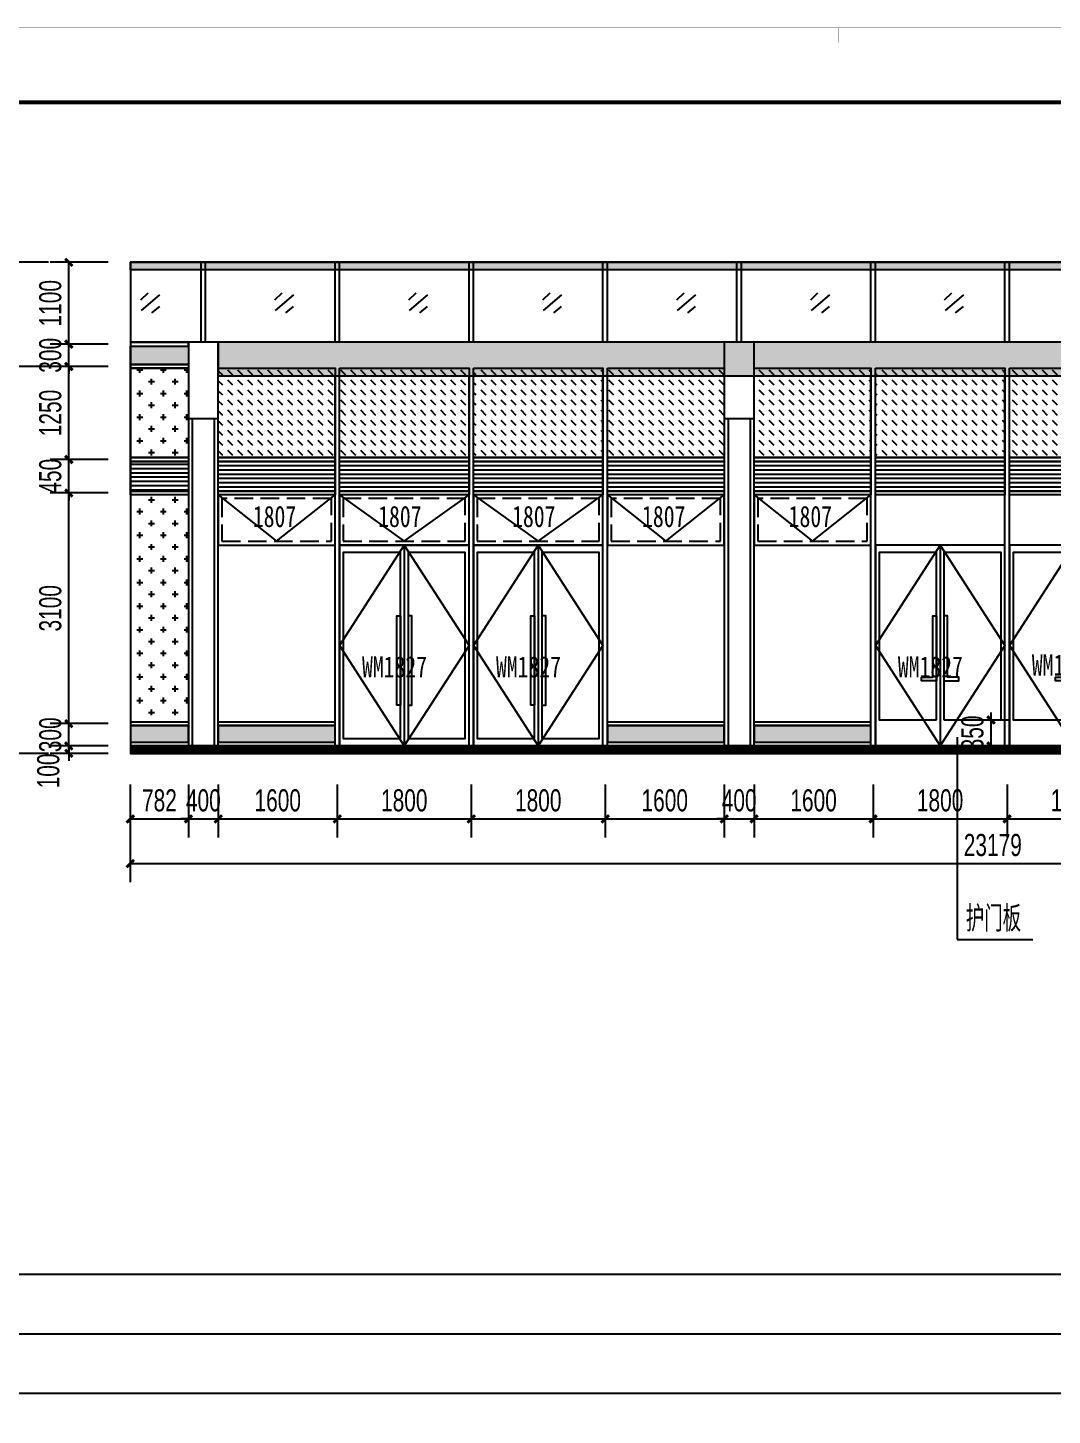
# Model space of a CAD drawing. Extents: x -483182 to 812890, y -390528 to -214858.
# Drawn here: x -273320 to -259554, y -313038 to -294389 of the extents above; entities that cross this region are included whole.
import ezdxf

# ---------------------------------------------------------------- set-up
doc = ezdxf.new("R2010")
doc.units = 0
doc.header["$LTSCALE"] = 1000
doc.header["$MEASUREMENT"] = 0
doc.linetypes.add('DASH', pattern=[0.35, 0.25, -0.1])
for name, color, linetype in [('01-标注_尺寸', 124, 'Continuous'), ('01-标注_符号', 200, 'Continuous'), ('02-TEXT_标注', 130, 'Continuous'), ('05-填充_156', 156, 'Continuous'), ('05-填充_168', 168, 'Continuous'), ('05-填充_18', 18, 'Continuous'), ('A-0-图名图例', 2, 'Continuous'), ('A-C_窗', 140, 'Continuous'), ('A-C_门', 150, 'Continuous'), ('A-E_栏杆', 232, 'Continuous'), ('D-铝板', 181, 'Continuous'), ('外墙百叶', 162, 'Continuous')]:
    doc.layers.add(name, color=color, linetype=linetype)
doc.layers.add('04-不打印_辅助线', color=165, linetype='Continuous', plot=False)
doc.styles.add('_TCH_AXIS', font='STXIHEI_0.TTF', dxfattribs={"width": 0.75})
doc.styles.add('_TCH_DIM', font='ros.shx', dxfattribs={"width": 0.75, "bigfont": 'jd.shx'})
doc.styles.add('_TCH_DIM_T3', font='ros.shx', dxfattribs={"width": 0.705882, "bigfont": 'jd.shx'})
doc.styles.get("Standard").update_dxf_attribs({"font": 'STXIHEI_0.TTF', "width": 0.75})
doc.dimstyles.new('_TCH_ARCH&&100', dxfattribs={"dimtxt": 297.5, "dimasz": 100, "dimexe": 250, "dimexo": 300, "dimgap": 100, "dimtad": 1, "dimdec": 0, "dimzin": 0, "dimdsep": 46, "dimtxsty": '_TCH_DIM_T3', "dimblk": 'ARCHTICK', "dimcen": 0.09, "dimclrt": 7, "dimazin": 2, "dimtfac": 1, "dimtdec": 0, "dimtix": 1, "dimtmove": 2, "dimatfit": 3, "dimfxl": 0, "dimtolj": 1, "dimtzin": 0, "dimarcsym": 0})
pattern_1 = [(0, (-257567.5, 364270.43), (158.75, 158.75), [79.375, -238.125]), (90, (-257527.81, 364230.74), (-158.75, 158.75), [79.375, -238.125])]

# ---------------------------------------------------------------- blocks, each defined once
blk = doc.blocks.new('*U140')
at = {"layer": '05-填充_168'}
h = blk.add_hatch(color=256, dxfattribs=at)
h.dxf.hatch_style = 1
h.paths.add_polyline_path([(0, 50), (1570, 50), (1570, 275), (0, 275)])
for points in [[(0, 325), (1570, 325)], [(0, 275), (1570, 275)], [(0, 50), (1570, 50)], [(0, 0), (1570, 0)]]:
    blk.add_lwpolyline(points)
blk.add_lwpolyline([(0, 50), (1570, 50), (1570, 275), (0, 275)], close=True)
blk = doc.blocks.new('*U290')
at = {"layer": 'A-C_窗'}
blk.add_blockref('*U140', (-785, -162.5), dxfattribs=at)
blk = doc.blocks.new('*U291')
at = {"layer": 'A-C_窗', "color": 0, "linetype": 'ByBlock', "lineweight": -2, "transparency": 16777216}
for p in [(0, 0), (5230, 0)]:
    blk.add_blockref('*U290', p, dxfattribs=at)
blk = doc.blocks.new('A$C2E0A5E3B')
blk.add_lwpolyline([(-5, 0), (1735, 0), (1735, 675), (-5, 675)], close=True)
for points in [[(-5, 675), (865, 50)], [(865, 50), (1735, 675)]]:
    blk.add_lwpolyline(points)
at = {"linetype": 'DASH'}
blk.add_lwpolyline([(45, 50), (1685, 50), (1685, 625), (45, 625)], close=True, dxfattribs=at)
at = {"layer": '04-不打印_辅助线', "width": 0.75}
blk.add_text('1807', height=285.4, dxfattribs=at).set_placement((514, 242))
blk = doc.blocks.new('*U296')
at = {"layer": 'A-C_窗'}
blk.add_blockref('A$C2E0A5E3B', (-865, -337.5), dxfattribs=at)
blk = doc.blocks.new('*U297')
at = {"layer": 'A-C_窗', "color": 0, "linetype": 'ByBlock', "lineweight": -2, "transparency": 16777216}
for p in [(0, 0), (1800, 0)]:
    blk.add_blockref('*U296', p, dxfattribs=at)
blk = doc.blocks.new('*U281')
at = {"layer": '05-填充_168'}
h = blk.add_hatch(color=256, dxfattribs=at)
h.dxf.hatch_style = 1
h.paths.add_polyline_path([(0, 300), (400, 300), (400, 50), (0, 50)])
for points in [[(0, 350), (400, 350)], [(0, 300), (400, 300)], [(0, 50), (400, 50)], [(0, 0), (400, 0)]]:
    blk.add_lwpolyline(points)
for points in [[(0, 300), (400, 300), (400, 350), (0, 350)], [(0, 300), (400, 300), (400, 50), (0, 50)], [(400, 0), (0, 0), (0, 50), (400, 50)]]:
    blk.add_lwpolyline(points, close=True)
blk = doc.blocks.new('*U282')
at = {"layer": '05-填充_168'}
h = blk.add_hatch(color=256, dxfattribs=at)
h.dxf.hatch_style = 1
h.paths.add_polyline_path([(0, 50), (400, 50), (400, 275), (0, 275)])
for points in [[(0, 325), (400, 325)], [(0, 275), (400, 275)], [(0, 50), (400, 50)], [(0, 0), (400, 0)]]:
    blk.add_lwpolyline(points)
blk.add_lwpolyline([(0, 50), (400, 50), (400, 275), (0, 275)], close=True)
blk = doc.blocks.new('A$C58EF75E25')
at = {"layer": '05-填充_18'}
h = blk.add_hatch(color=256, dxfattribs=at)
h.dxf.hatch_style = 1
h.paths.add_polyline_path([(0, -100), (21200, -100), (21200, 350), (0, 350)])
blk.add_lwpolyline([(0, -100), (21200, -100), (21200, 350), (0, 350)], close=True)
blk = doc.blocks.new('*U292')
at = {"layer": 'A-E_栏杆'}
for p, q in [((-30, -537.5), (-30, 537.5)), ((30, -537.5), (30, 537.5))]:
    blk.add_line(p, q, dxfattribs=at)
blk = doc.blocks.new('*U293')
at = {"layer": 'A-E_栏杆', "color": 0, "linetype": 'ByBlock', "lineweight": -2, "transparency": 16777216}
for p in [(0, 0), (1800, 0), (3600, 0), (5400, 0), (7200, 0), (9000, 0), (10800, 0), (12600, 0), (14400, 0), (16200, 0), (18000, 0), (19800, 0), (21600, 0)]:
    blk.add_blockref('*U292', p, dxfattribs=at)
blk = doc.blocks.new('jtrsytrs')
at = {"layer": 'A-E_栏杆'}
for points in [[(861, -416), (763, -507)], [(1020, -435), (773, -648)], [(1016, -596), (911, -679)]]:
    blk.add_lwpolyline(points, dxfattribs=at)
blk = doc.blocks.new('*U294')
at = {"layer": 'A-C_窗'}
blk.add_blockref('jtrsytrs', (-907, 533), dxfattribs=at)
blk = doc.blocks.new('*U295')
at = {"layer": 'A-E_栏杆', "color": 0, "linetype": 'ByBlock', "lineweight": -2, "transparency": 16777216}
for p in [(0, 0), (1800, 0), (3600, 0), (5400, 0), (7200, 0), (9000, 0), (10800, 0), (12600, 0), (14400, 0), (16200, 0), (18000, 0), (19800, 0), (21600, 0)]:
    blk.add_blockref('*U294', p, dxfattribs=at)
blk = doc.blocks.new('*U286')
at = {"layer": 'A-C_窗'}
blk.add_blockref('*U140', (-785, -162.5), dxfattribs=at)
blk = doc.blocks.new('*U287')
at = {"layer": 'A-C_窗', "color": 0, "linetype": 'ByBlock', "lineweight": -2, "transparency": 16777216}
for p in [(0, 0), (5230, 0)]:
    blk.add_blockref('*U286', p, dxfattribs=at)
blk = doc.blocks.new('*U288')
at = {"layer": 'A-C_窗'}
blk.add_blockref('*U140', (-785, -162.5), dxfattribs=at)
blk = doc.blocks.new('*U289')
at = {"layer": 'A-C_窗', "color": 0, "linetype": 'ByBlock', "lineweight": -2, "transparency": 16777216}
for p in [(0, 0), (5230, 0)]:
    blk.add_blockref('*U288', p, dxfattribs=at)
blk = doc.blocks.new('*U284')
at = {"layer": '05-填充_168'}
h = blk.add_hatch(color=256, dxfattribs=at)
h.dxf.hatch_style = 1
h.paths.add_polyline_path([(0, 300), (780, 300), (780, 50), (0, 50)])
for points in [[(0, 350), (780, 350)], [(0, 300), (780, 300)], [(0, 50), (780, 50)], [(0, 0), (780, 0)]]:
    blk.add_lwpolyline(points)
for points in [[(0, 300), (780, 300), (780, 350), (0, 350)], [(0, 300), (780, 300), (780, 50), (0, 50)], [(780, 0), (0, 0), (0, 50), (780, 50)]]:
    blk.add_lwpolyline(points, close=True)
blk = doc.blocks.new('*U283')
at = {"layer": '05-填充_168'}
h = blk.add_hatch(color=256, dxfattribs=at)
h.dxf.hatch_style = 1
h.paths.add_polyline_path([(0, 50), (780, 50), (780, 275), (0, 275)])
for points in [[(0, 325), (780, 325)], [(0, 275), (780, 275)], [(0, 50), (780, 50)], [(0, 0), (780, 0)]]:
    blk.add_lwpolyline(points)
blk.add_lwpolyline([(0, 50), (780, 50), (780, 275), (0, 275)], close=True)
blk = doc.blocks.new('*U467')
at = {"layer": '05-填充_156'}
h = blk.add_hatch(dxfattribs=at)
h.set_pattern_fill('DASH', color=256, scale=100, angle=315)
h.set_pattern_definition([(315, (-235309, 361195.43), (134.703842, -3e-14), [95.25, -95.25])])
h.paths.add_polyline_path([(0, 1700), (1740, 1700), (1740, 500), (0, 500)])
h = blk.add_hatch(dxfattribs=at)
h.set_pattern_fill('LINE', color=256, scale=60)
h.set_pattern_definition([(0, (1256, 50), (0, 57.15), [])])
h.paths.add_polyline_path([(0, 450), (1740, 450), (1740, 50), (0, 50)])
for points in [[(0, 1700), (1740, 1700), (1740, 500), (0, 500)], [(1740, 450), (0, 450), (0, 500), (1740, 500)], [(0, 450), (1740, 450), (1740, 50), (0, 50)], [(1740, 0), (0, 0), (0, 50), (1740, 50)]]:
    blk.add_lwpolyline(points, close=True)
for points in [[(0, 500), (1740, 500)], [(0, 450), (1740, 450)]]:
    blk.add_lwpolyline(points)
blk = doc.blocks.new('*U466')
at = {"layer": '05-填充_156'}
h = blk.add_hatch(dxfattribs=at)
h.set_pattern_fill('DASH', color=256, scale=100, angle=315)
h.set_pattern_definition([(315, (-235479, 361195.43), (134.703842, -3e-14), [95.25, -95.25])])
h.paths.add_polyline_path([(0, 1700), (1570, 1700), (1570, 500), (0, 500)])
h = blk.add_hatch(dxfattribs=at)
h.set_pattern_fill('LINE', color=256, scale=60)
h.set_pattern_definition([(0, (1086, 50), (0, 57.15), [])])
h.paths.add_polyline_path([(0, 450), (1570, 450), (1570, 50), (0, 50)])
for points in [[(0, 1700), (1570, 1700), (1570, 500), (0, 500)], [(1570, 450), (0, 450), (0, 500), (1570, 500)], [(0, 450), (1570, 450), (1570, 50), (0, 50)], [(1570, 0), (0, 0), (0, 50), (1570, 50)]]:
    blk.add_lwpolyline(points, close=True)
for points in [[(0, 500), (1570, 500)], [(0, 450), (1570, 450)]]:
    blk.add_lwpolyline(points)
blk = doc.blocks.new('*U468')
at = {"layer": '05-填充_156'}
h = blk.add_hatch(dxfattribs=at)
h.set_pattern_fill('DASH', color=256, scale=100, angle=315)
h.set_pattern_definition([(315, (-236649, 361195.43), (134.703842, -3e-14), [95.25, -95.25])])
h.paths.add_polyline_path([(0, 1700), (400, 1700), (400, 500), (0, 500)])
h = blk.add_hatch(dxfattribs=at)
h.set_pattern_fill('LINE', color=256, scale=60)
h.set_pattern_definition([(0, (-84, 50), (0, 57.15), [])])
h.paths.add_polyline_path([(0, 450), (400, 450), (400, 50), (0, 50)])
for points in [[(0, 1700), (400, 1700), (400, 500), (0, 500)], [(400, 450), (0, 450), (0, 500), (400, 500)], [(0, 450), (400, 450), (400, 50), (0, 50)], [(400, 0), (0, 0), (0, 50), (400, 50)]]:
    blk.add_lwpolyline(points, close=True)
for points in [[(0, 500), (400, 500)], [(0, 450), (400, 450)]]:
    blk.add_lwpolyline(points)
blk = doc.blocks.new('*U453')
for p, q in [((-200, 4400), (-200, 0)), ((-150, 4400), (-150, 0)), ((150, 0), (150, 4400)), ((200, 0), (200, 4400))]:
    blk.add_line(p, q)
blk.add_lwpolyline([(-200, 4400), (200, 4400), (200, 5425), (-200, 5425)], close=True)
blk = doc.blocks.new('*U454')
for p, q in [((-200, 4400), (-200, 0)), ((-150, 4400), (-150, 0)), ((150, 0), (150, 4400)), ((200, 0), (200, 4400))]:
    blk.add_line(p, q)
blk.add_lwpolyline([(-200, 4400), (200, 4400), (200, 5425), (-200, 5425)], close=True)
blk = doc.blocks.new('wm1827')
for points in [[(-1735, 0), (5, 0), (5, 2700), (-1735, 2700)], [(-915, 100), (-915, 2600), (-1685, 2600), (-1685, 100)], [(-815, 100), (-45, 100), (-45, 2600), (-815, 2600)], [(-915, 550), (-965, 550), (-965, 1750), (-915, 1750)], [(-815, 550), (-765, 550), (-765, 1750), (-815, 1750)]]:
    blk.add_lwpolyline(points, close=True)
for points in [[(-865, 2700), (-1735, 1350), (-865, 0)], [(-865, 2700), (-865, 0)], [(-865, 2700), (5, 1350), (-865, 0)]]:
    blk.add_lwpolyline(points)
at = {"layer": '04-不打印_辅助线', "style": '_TCH_AXIS', "width": 0.75}
blk.add_text('WM1827', height=285.4, dxfattribs=at).set_placement((-1433, 920))
blk = doc.blocks.new('ktddduj')
at = {"layer": '05-填充_156'}
h = blk.add_hatch(dxfattribs=at)
h.set_pattern_fill('CROSS', color=136, scale=100)
h.set_pattern_definition(pattern_1)
h.paths.add_polyline_path([(0, 4575), (780, 4575), (780, 3375), (0, 3375)])
h = blk.add_hatch(dxfattribs=at)
h.set_pattern_fill('DASH', color=256, scale=100, angle=315)
h.set_pattern_definition([(315, (-219899, 364070.43), (134.703842, -3e-14), [95.25, -95.25])])
h.paths.add_polyline_path([(15580, 4575), (17150, 4575), (17150, 3375), (15580, 3375)])
h = blk.add_hatch(dxfattribs=at)
h.set_pattern_fill('LINE', color=256, scale=60)
h.set_pattern_definition([(0, (296, 2925), (0, 57.15), [])])
h.paths.add_polyline_path([(0, 3325), (780, 3325), (780, 2925), (0, 2925)])
h = blk.add_hatch(dxfattribs=at)
h.set_pattern_fill('CROSS', color=136, scale=100)
h.set_pattern_definition(pattern_1)
h.paths.add_polyline_path([(780, 2875), (0, 2875), (0, -175), (780, -175)])
at = {"layer": '外墙百叶'}
h = blk.add_hatch(dxfattribs=at)
h.set_pattern_fill('LINE', color=256, scale=120)
h.set_pattern_definition([(0, (5224.5, 51066), (0, 114.3), [])])
h.paths.add_polyline_path([(15580, 3325), (17150, 3325), (17150, 2925), (15580, 2925)])
for points in [[(0, 4575), (780, 4575), (780, 3375), (0, 3375)], [(15580, 4575), (17150, 4575), (17150, 3375), (15580, 3375)], [(780, 3325), (0, 3325), (0, 3375), (780, 3375)], [(17150, 3325), (15580, 3325), (15580, 3375), (17150, 3375)], [(0, 3325), (780, 3325), (780, 2925), (0, 2925)], [(15580, 3325), (17150, 3325), (17150, 2925), (15580, 2925)], [(780, 2875), (0, 2875), (0, 2925), (780, 2925)], [(1180, 2200), (2750, 2200), (2750, 2875), (1180, 2875)], [(6410, 2200), (7980, 2200), (7980, 2875), (6410, 2875)], [(8380, 2200), (9950, 2200), (9950, 2875), (8380, 2875)], [(17150, 2875), (15580, 2875), (15580, 2925), (17150, 2925)], [(10010, -500), (11750, -500), (11750, 2200), (10010, 2200)], [(10830, -150), (10830, 2100), (10060, 2100), (10060, -150)], [(10930, -150), (11700, -150), (11700, 2100), (10930, 2100)], [(11810, -500), (13550, -500), (13550, 2200), (11810, 2200)], [(12630, -150), (12630, 2100), (11860, 2100), (11860, -150)], [(12730, -150), (13500, -150), (13500, 2100), (12730, 2100)], [(10830, 375), (10630, 375), (10630, 425), (10780, 425), (10780, 1250), (10830, 1250)], [(10930, 375), (11130, 375), (11130, 425), (10980, 425), (10980, 1250), (10930, 1250)], [(12630, 375), (12430, 375), (12430, 425), (12580, 425), (12580, 1250), (12630, 1250)], [(12730, 375), (12930, 375), (12930, 425), (12780, 425), (12780, 1250), (12730, 1250)]]:
    blk.add_lwpolyline(points, close=True)
for points in [[(0, 3375), (780, 3375)], [(15580, 3375), (17150, 3375)], [(0, 3325), (780, 3325)], [(15580, 3325), (17150, 3325)], [(1180, 2875), (1965, 2250)], [(1965, 2250), (2750, 2875)], [(6410, 2875), (7195, 2250)], [(7195, 2250), (7980, 2875)], [(8380, 2875), (9165, 2250)], [(9165, 2250), (9950, 2875)], [(10880, 2200), (10010, 850), (10880, -500)], [(10880, 2200), (10880, -500)], [(10880, 2200), (11750, 850), (10880, -500)], [(12680, 2200), (11810, 850), (12680, -500)], [(12680, 2200), (12680, -500)], [(12680, 2200), (13550, 850), (12680, -500)]]:
    blk.add_lwpolyline(points)
at = {"linetype": 'DASH'}
for points in [[(1230, 2250), (2700, 2250), (2700, 2825), (1230, 2825)], [(6460, 2250), (7930, 2250), (7930, 2825), (6460, 2825)], [(8430, 2250), (9900, 2250), (9900, 2825), (8430, 2825)]]:
    blk.add_lwpolyline(points, close=True, dxfattribs=at)
at = {"layer": '05-填充_18', "const_width": 100}
blk.add_lwpolyline([(0, -550), (23180, -550)], dxfattribs=at)
at = {"layer": 'A-C_窗'}
for p, q in [((2750, -500), (2750, 4475)), ((2810, -500), (2810, 4475)), ((4550, -500), (4550, 4475)), ((4610, -500), (4610, 4475)), ((6350, -500), (6350, 4475)), ((6410, -500), (6410, 4475)), ((9950, -500), (9950, 4475)), ((10010, -500), (10010, 4475)), ((11750, -500), (11750, 4475)), ((11810, -500), (11810, 4475)), ((13550, -500), (13550, 4475)), ((13610, -500), (13610, 4475)), ((17150, -500), (17150, 4475)), ((17210, -500), (17210, 4475)), ((18950, -500), (18950, 4475)), ((19010, -500), (19010, 4475)), ((20750, -500), (20750, 4475)), ((20810, -500), (20810, 4475)), ((23180, -500), (0, -500))]:
    blk.add_line(p, q, dxfattribs=at)
blk.add_lwpolyline([(23180, 6000), (0, 6000), (0, -600), (23180, -600)], close=True, dxfattribs=at)
at = {"layer": '外墙百叶'}
for p, q in [((15580, 3325), (17150, 2925)), ((17150, 3325), (15580, 2925))]:
    blk.add_line(p, q, dxfattribs=at)
at = {"layer": 'A-C_窗'}
for name, p in [('*U284', (0, 4575)), ('*U281', (22780, 4575)), ('*U466', (1180, 2875)), ('*U467', (2810, 2875)), ('*U467', (4610, 2875)), ('*U466', (6410, 2875)), ('*U466', (8380, 2875)), ('*U467', (10010, 2875)), ('*U467', (11810, 2875)), ('*U466', (13610, 2875)), ('*U467', (17210, 2875)), ('*U467', (19010, 2875)), ('*U466', (20810, 2875)), ('*U468', (22780, 2875)), ('A$C2E0A5E3B', (2815, 2200)), ('A$C2E0A5E3B', (4615, 2200)), ('*U297', (18080, 2537)), ('*U283', (0, -500)), ('*U289', (1965, -338)), ('*U287', (9165, -338)), ('*U291', (16365, -338)), ('*U282', (22780, -500))]:
    blk.add_blockref(name, p, dxfattribs=at)
at = {"layer": 'A-C_门'}
for p in [(4545, -500), (6345, -500), (18945, -500), (20745, -500)]:
    blk.add_blockref('wm1827', p, dxfattribs=at)
at = {"layer": 'A-E_栏杆'}
for name, p in [('*U293', (980, 5462)), ('*U295', (280, 5467))]:
    blk.add_blockref(name, p, dxfattribs=at)
at = {"layer": 'D-铝板'}
for name, p in [('*U454', (980, -500)), ('A$C58EF75E25', (1180, 4575)), ('*U454', (8180, -500)), ('*U454', (15380, -500)), ('*U453', (22580, -500))]:
    blk.add_blockref(name, p, dxfattribs=at)
at = {"layer": '04-不打印_辅助线', "width": 0.75}
for p in [(1645, 2442), (6875, 2442), (8845, 2442)]:
    blk.add_text('1807', height=285.4, dxfattribs=at).set_placement(p)
at = {"layer": '04-不打印_辅助线', "style": '_TCH_AXIS', "width": 0.75}
for p in [(10312, 420), (12112, 445)]:
    blk.add_text('WM1827', height=285.4, dxfattribs=at).set_placement(p)
blk = doc.blocks.new('图框-A1+1-4')
for points, const_width in [([(0, 0), (1051, 0), (1051, 594), (0, 594)], 0.05), ([(976, 584), (25, 584), (25, 10), (976, 10)], 0.5)]:
    blk.add_lwpolyline(points, close=True, dxfattribs=dict(const_width=const_width))
at = {"const_width": 0.05}
blk.add_lwpolyline([(525.5, 594), (525.5, 592)], dxfattribs=at)
blk = doc.blocks.new('_ArchTick')
at = {"color": 0, "linetype": 'ByBlock', "const_width": 0.4}
blk.add_lwpolyline([(-0.5, -0.5), (0.5, 0.5)], dxfattribs=at)
blk = doc.blocks.new('*D1327')
at = {"layer": '01-标注_尺寸', "color": 0, "lineweight": -2, "transparency": 16777216}
for p, q in [((-272241, -297542), (-273018, -297542)), ((-272768, -298642), (-272768, -297542)), ((-272241, -298642), (-273018, -298642))]:
    blk.add_line(p, q, dxfattribs=at)
at = {"layer": 'Defpoints', "color": 0, "transparency": 16777216}
for p in [(-272768, -297542), (-271941, -297542), (-271941, -298642)]:
    blk.add_point(p, dxfattribs=at)
at = {"layer": '01-标注_尺寸', "color": 0, "lineweight": -2, "transparency": 16777216, "xscale": 100, "yscale": 100, "zscale": 100}
for p, rotation in [((-272768, -297542), 90), ((-272768, -298642), 270)]:
    blk.add_blockref('_ArchTick', p, dxfattribs=dict(at, rotation=rotation))
at = {"layer": '01-标注_尺寸', "color": 7, "transparency": 16777216, "insert": (-273016, -298092), "char_height": 297.5, "attachment_point": 5, "rotation": 90, "style": '_TCH_DIM_T3'}
blk.add_mtext('\\A1;1100', dxfattribs=at)
blk = doc.blocks.new('*D1328')
at = {"layer": '01-标注_尺寸', "color": 0, "lineweight": -2, "transparency": 16777216}
for p, q in [((-272768, -298642), (-272768, -298542)), ((-272241, -298642), (-273018, -298642)), ((-272768, -298942), (-272768, -298642)), ((-272241, -298942), (-273018, -298942)), ((-272768, -298942), (-272768, -299042))]:
    blk.add_line(p, q, dxfattribs=at)
at = {"layer": 'Defpoints', "color": 0, "transparency": 16777216}
for p in [(-272768, -298642), (-271941, -298642), (-271941, -298942)]:
    blk.add_point(p, dxfattribs=at)
at = {"layer": '01-标注_尺寸', "color": 0, "lineweight": -2, "transparency": 16777216, "xscale": 100, "yscale": 100, "zscale": 100}
for p, rotation in [((-272768, -298642), 270), ((-272768, -298942), 90)]:
    blk.add_blockref('_ArchTick', p, dxfattribs=dict(at, rotation=rotation))
at = {"layer": '01-标注_尺寸', "color": 7, "transparency": 16777216, "insert": (-273016, -298792), "char_height": 297.5, "attachment_point": 5, "rotation": 90, "style": '_TCH_DIM_T3'}
blk.add_mtext('\\A1;300', dxfattribs=at)
blk = doc.blocks.new('*D1329')
at = {"layer": '01-标注_尺寸', "color": 0, "lineweight": -2, "transparency": 16777216}
for p, q in [((-272241, -298942), (-273018, -298942)), ((-272768, -300192), (-272768, -298942)), ((-272241, -300192), (-273018, -300192))]:
    blk.add_line(p, q, dxfattribs=at)
at = {"layer": 'Defpoints', "color": 0, "transparency": 16777216}
for p in [(-272768, -298942), (-271941, -298942), (-271941, -300192)]:
    blk.add_point(p, dxfattribs=at)
at = {"layer": '01-标注_尺寸', "color": 0, "lineweight": -2, "transparency": 16777216, "xscale": 100, "yscale": 100, "zscale": 100}
for p, rotation in [((-272768, -298942), 90), ((-272768, -300192), 270)]:
    blk.add_blockref('_ArchTick', p, dxfattribs=dict(at, rotation=rotation))
at = {"layer": '01-标注_尺寸', "color": 7, "transparency": 16777216, "insert": (-273016, -299567), "char_height": 297.5, "attachment_point": 5, "rotation": 90, "style": '_TCH_DIM_T3'}
blk.add_mtext('\\A1;1250', dxfattribs=at)
blk = doc.blocks.new('*D1330')
at = {"layer": '01-标注_尺寸', "color": 0, "lineweight": -2, "transparency": 16777216}
for p, q in [((-272241, -300192), (-273018, -300192)), ((-272768, -300192), (-272768, -300092)), ((-272768, -300642), (-272768, -300192)), ((-272241, -300642), (-273018, -300642)), ((-272768, -300642), (-272768, -300742))]:
    blk.add_line(p, q, dxfattribs=at)
at = {"layer": 'Defpoints', "color": 0, "transparency": 16777216}
for p in [(-272768, -300192), (-271941, -300192), (-271941, -300642)]:
    blk.add_point(p, dxfattribs=at)
at = {"layer": '01-标注_尺寸', "color": 0, "lineweight": -2, "transparency": 16777216, "xscale": 100, "yscale": 100, "zscale": 100}
for p, rotation in [((-272768, -300192), 270), ((-272768, -300642), 90)]:
    blk.add_blockref('_ArchTick', p, dxfattribs=dict(at, rotation=rotation))
at = {"layer": '01-标注_尺寸', "color": 7, "transparency": 16777216, "insert": (-273016, -300417), "char_height": 297.5, "attachment_point": 5, "rotation": 90, "style": '_TCH_DIM_T3'}
blk.add_mtext('\\A1;450', dxfattribs=at)
blk = doc.blocks.new('*D1331')
at = {"layer": '01-标注_尺寸', "color": 0, "lineweight": -2, "transparency": 16777216}
for p, q in [((-272241, -300642), (-273018, -300642)), ((-272768, -303742), (-272768, -300642)), ((-272241, -303742), (-273018, -303742))]:
    blk.add_line(p, q, dxfattribs=at)
at = {"layer": 'Defpoints', "color": 0, "transparency": 16777216}
for p in [(-272768, -300642), (-271941, -300642), (-271941, -303742)]:
    blk.add_point(p, dxfattribs=at)
at = {"layer": '01-标注_尺寸', "color": 0, "lineweight": -2, "transparency": 16777216, "xscale": 100, "yscale": 100, "zscale": 100}
for p, rotation in [((-272768, -300642), 90), ((-272768, -303742), 270)]:
    blk.add_blockref('_ArchTick', p, dxfattribs=dict(at, rotation=rotation))
at = {"layer": '01-标注_尺寸', "color": 7, "transparency": 16777216, "insert": (-273016, -302192), "char_height": 297.5, "attachment_point": 5, "rotation": 90, "style": '_TCH_DIM_T3'}
blk.add_mtext('\\A1;3100', dxfattribs=at)
blk = doc.blocks.new('*D1332')
at = {"layer": '01-标注_尺寸', "color": 0, "lineweight": -2, "transparency": 16777216}
for p, q in [((-272241, -303742), (-273018, -303742)), ((-272768, -303742), (-272768, -303642)), ((-272768, -304042), (-272768, -303742)), ((-272241, -304042), (-273018, -304042)), ((-272768, -304042), (-272768, -304142))]:
    blk.add_line(p, q, dxfattribs=at)
at = {"layer": 'Defpoints', "color": 0, "transparency": 16777216}
for p in [(-272768, -303742), (-271941, -303742), (-271941, -304042)]:
    blk.add_point(p, dxfattribs=at)
at = {"layer": '01-标注_尺寸', "color": 0, "lineweight": -2, "transparency": 16777216, "xscale": 100, "yscale": 100, "zscale": 100}
for p, rotation in [((-272768, -303742), 270), ((-272768, -304042), 90)]:
    blk.add_blockref('_ArchTick', p, dxfattribs=dict(at, rotation=rotation))
at = {"layer": '01-标注_尺寸', "color": 7, "transparency": 16777216, "insert": (-273016, -303892), "char_height": 297.5, "attachment_point": 5, "rotation": 90, "style": '_TCH_DIM_T3'}
blk.add_mtext('\\A1;300', dxfattribs=at)
blk = doc.blocks.new('*D1333')
at = {"layer": '01-标注_尺寸', "color": 0, "lineweight": -2, "transparency": 16777216}
for p, q in [((-272768, -304042), (-272768, -303942)), ((-272241, -304042), (-273018, -304042)), ((-272241, -304142), (-273018, -304142)), ((-272768, -304142), (-272768, -304042)), ((-272768, -304142), (-272768, -304242))]:
    blk.add_line(p, q, dxfattribs=at)
at = {"layer": 'Defpoints', "color": 0, "transparency": 16777216}
for p in [(-272768, -304042), (-271941, -304042), (-271941, -304142)]:
    blk.add_point(p, dxfattribs=at)
at = {"layer": '01-标注_尺寸', "color": 0, "lineweight": -2, "transparency": 16777216, "xscale": 100, "yscale": 100, "zscale": 100}
for p, rotation in [((-272768, -304042), 270), ((-272768, -304142), 90)]:
    blk.add_blockref('_ArchTick', p, dxfattribs=dict(at, rotation=rotation))
at = {"layer": '01-标注_尺寸', "color": 7, "transparency": 16777216, "insert": (-273043, -304378), "char_height": 297.5, "attachment_point": 5, "rotation": 90, "style": '_TCH_DIM_T3'}
blk.add_mtext('\\A1;100', dxfattribs=at)
blk = doc.blocks.new('*D1334')
at = {"layer": '01-标注_尺寸', "color": 0, "lineweight": -2, "transparency": 16777216}
for p, q in [((-273041, -297542), (-273818, -297542)), ((-273568, -298942), (-273568, -297542)), ((-273041, -298942), (-273818, -298942))]:
    blk.add_line(p, q, dxfattribs=at)
at = {"layer": 'Defpoints', "color": 0, "transparency": 16777216}
for p in [(-273568, -297542), (-272741, -297542), (-272741, -298942)]:
    blk.add_point(p, dxfattribs=at)
at = {"layer": '01-标注_尺寸', "color": 0, "lineweight": -2, "transparency": 16777216, "xscale": 100, "yscale": 100, "zscale": 100}
for p, rotation in [((-273568, -297542), 90), ((-273568, -298942), 270)]:
    blk.add_blockref('_ArchTick', p, dxfattribs=dict(at, rotation=rotation))
at = {"layer": '01-标注_尺寸', "color": 7, "transparency": 16777216, "insert": (-273816, -298242), "char_height": 297.5, "attachment_point": 5, "rotation": 90, "style": '_TCH_DIM_T3'}
blk.add_mtext('\\A1;1400', dxfattribs=at)
blk = doc.blocks.new('*D1335')
at = {"layer": '01-标注_尺寸', "color": 0, "lineweight": -2, "transparency": 16777216}
for p, q in [((-273041, -298942), (-273818, -298942)), ((-273568, -304142), (-273568, -298942)), ((-273041, -304142), (-273818, -304142))]:
    blk.add_line(p, q, dxfattribs=at)
at = {"layer": 'Defpoints', "color": 0, "transparency": 16777216}
for p in [(-273568, -298942), (-272741, -298942), (-272741, -304142)]:
    blk.add_point(p, dxfattribs=at)
at = {"layer": '01-标注_尺寸', "color": 0, "lineweight": -2, "transparency": 16777216, "xscale": 100, "yscale": 100, "zscale": 100}
for p, rotation in [((-273568, -298942), 90), ((-273568, -304142), 270)]:
    blk.add_blockref('_ArchTick', p, dxfattribs=dict(at, rotation=rotation))
at = {"layer": '01-标注_尺寸', "color": 7, "transparency": 16777216, "insert": (-273816, -301542), "char_height": 297.5, "attachment_point": 5, "rotation": 90, "style": '_TCH_DIM_T3'}
blk.add_mtext('\\A1;5200', dxfattribs=at)
blk = doc.blocks.new('*D1336')
at = {"layer": '01-标注_尺寸', "color": 0, "lineweight": -2, "transparency": 16777216}
for p, q in [((-271942, -304560), (-271942, -305273)), ((-271161, -304560), (-271161, -305273)), ((-271942, -305023), (-271161, -305023))]:
    blk.add_line(p, q, dxfattribs=at)
at = {"layer": 'Defpoints', "color": 0, "transparency": 16777216}
for p in [(-271942, -304260), (-271161, -304260), (-271161, -305023)]:
    blk.add_point(p, dxfattribs=at)
at = {"layer": '01-标注_尺寸', "color": 0, "lineweight": -2, "transparency": 16777216, "xscale": 100, "yscale": 100, "zscale": 100, "rotation": 180}
blk.add_blockref('_ArchTick', (-271942, -305023), dxfattribs=at)
at = {"layer": '01-标注_尺寸', "color": 0, "lineweight": -2, "transparency": 16777216, "xscale": 100, "yscale": 100, "zscale": 100}
blk.add_blockref('_ArchTick', (-271161, -305023), dxfattribs=at)
at = {"layer": '01-标注_尺寸', "color": 7, "transparency": 16777216, "insert": (-271551, -304775), "char_height": 297.5, "attachment_point": 5, "style": '_TCH_DIM_T3'}
blk.add_mtext('\\A1;782', dxfattribs=at)
blk = doc.blocks.new('*D1337')
at = {"layer": '01-标注_尺寸', "color": 0, "lineweight": -2, "transparency": 16777216}
for p, q in [((-271161, -304560), (-271161, -305273)), ((-270761, -304560), (-270761, -305273)), ((-271161, -305023), (-271261, -305023)), ((-271161, -305023), (-270761, -305023)), ((-270761, -305023), (-270661, -305023))]:
    blk.add_line(p, q, dxfattribs=at)
at = {"layer": 'Defpoints', "color": 0, "transparency": 16777216}
for p in [(-271161, -304260), (-270761, -304260), (-270761, -305023)]:
    blk.add_point(p, dxfattribs=at)
at = {"layer": '01-标注_尺寸', "color": 0, "lineweight": -2, "transparency": 16777216, "xscale": 100, "yscale": 100, "zscale": 100}
blk.add_blockref('_ArchTick', (-271161, -305023), dxfattribs=at)
at = {"layer": '01-标注_尺寸', "color": 0, "lineweight": -2, "transparency": 16777216, "xscale": 100, "yscale": 100, "zscale": 100, "rotation": 180}
blk.add_blockref('_ArchTick', (-270761, -305023), dxfattribs=at)
at = {"layer": '01-标注_尺寸', "color": 7, "transparency": 16777216, "insert": (-270961, -304775), "char_height": 297.5, "attachment_point": 5, "style": '_TCH_DIM_T3'}
blk.add_mtext('\\A1;400', dxfattribs=at)
blk = doc.blocks.new('*D1338')
at = {"layer": '01-标注_尺寸', "color": 0, "lineweight": -2, "transparency": 16777216}
for p, q in [((-270761, -304560), (-270761, -305273)), ((-269161, -304560), (-269161, -305273)), ((-270761, -305023), (-269161, -305023))]:
    blk.add_line(p, q, dxfattribs=at)
at = {"layer": 'Defpoints', "color": 0, "transparency": 16777216}
for p in [(-270761, -304260), (-269161, -304260), (-269161, -305023)]:
    blk.add_point(p, dxfattribs=at)
at = {"layer": '01-标注_尺寸', "color": 0, "lineweight": -2, "transparency": 16777216, "xscale": 100, "yscale": 100, "zscale": 100, "rotation": 180}
blk.add_blockref('_ArchTick', (-270761, -305023), dxfattribs=at)
at = {"layer": '01-标注_尺寸', "color": 0, "lineweight": -2, "transparency": 16777216, "xscale": 100, "yscale": 100, "zscale": 100}
blk.add_blockref('_ArchTick', (-269161, -305023), dxfattribs=at)
at = {"layer": '01-标注_尺寸', "color": 7, "transparency": 16777216, "insert": (-269961, -304775), "char_height": 297.5, "attachment_point": 5, "style": '_TCH_DIM_T3'}
blk.add_mtext('\\A1;1600', dxfattribs=at)
blk = doc.blocks.new('*D1339')
at = {"layer": '01-标注_尺寸', "color": 0, "lineweight": -2, "transparency": 16777216}
for p, q in [((-269161, -304560), (-269161, -305273)), ((-267361, -304560), (-267361, -305273)), ((-269161, -305023), (-267361, -305023))]:
    blk.add_line(p, q, dxfattribs=at)
at = {"layer": 'Defpoints', "color": 0, "transparency": 16777216}
for p in [(-269161, -304260), (-267361, -304260), (-267361, -305023)]:
    blk.add_point(p, dxfattribs=at)
at = {"layer": '01-标注_尺寸', "color": 0, "lineweight": -2, "transparency": 16777216, "xscale": 100, "yscale": 100, "zscale": 100, "rotation": 180}
blk.add_blockref('_ArchTick', (-269161, -305023), dxfattribs=at)
at = {"layer": '01-标注_尺寸', "color": 0, "lineweight": -2, "transparency": 16777216, "xscale": 100, "yscale": 100, "zscale": 100}
blk.add_blockref('_ArchTick', (-267361, -305023), dxfattribs=at)
at = {"layer": '01-标注_尺寸', "color": 7, "transparency": 16777216, "insert": (-268261, -304775), "char_height": 297.5, "attachment_point": 5, "style": '_TCH_DIM_T3'}
blk.add_mtext('\\A1;1800', dxfattribs=at)
blk = doc.blocks.new('*D1340')
at = {"layer": '01-标注_尺寸', "color": 0, "lineweight": -2, "transparency": 16777216}
for p, q in [((-267361, -304560), (-267361, -305273)), ((-265561, -304560), (-265561, -305273)), ((-267361, -305023), (-265561, -305023))]:
    blk.add_line(p, q, dxfattribs=at)
at = {"layer": 'Defpoints', "color": 0, "transparency": 16777216}
for p in [(-267361, -304260), (-265561, -304260), (-265561, -305023)]:
    blk.add_point(p, dxfattribs=at)
at = {"layer": '01-标注_尺寸', "color": 0, "lineweight": -2, "transparency": 16777216, "xscale": 100, "yscale": 100, "zscale": 100, "rotation": 180}
blk.add_blockref('_ArchTick', (-267361, -305023), dxfattribs=at)
at = {"layer": '01-标注_尺寸', "color": 0, "lineweight": -2, "transparency": 16777216, "xscale": 100, "yscale": 100, "zscale": 100}
blk.add_blockref('_ArchTick', (-265561, -305023), dxfattribs=at)
at = {"layer": '01-标注_尺寸', "color": 7, "transparency": 16777216, "insert": (-266461, -304775), "char_height": 297.5, "attachment_point": 5, "style": '_TCH_DIM_T3'}
blk.add_mtext('\\A1;1800', dxfattribs=at)
blk = doc.blocks.new('*D1341')
at = {"layer": '01-标注_尺寸', "color": 0, "lineweight": -2, "transparency": 16777216}
for p, q in [((-265561, -304560), (-265561, -305273)), ((-263961, -304560), (-263961, -305273)), ((-265561, -305023), (-263961, -305023))]:
    blk.add_line(p, q, dxfattribs=at)
at = {"layer": 'Defpoints', "color": 0, "transparency": 16777216}
for p in [(-265561, -304260), (-263961, -304260), (-263961, -305023)]:
    blk.add_point(p, dxfattribs=at)
at = {"layer": '01-标注_尺寸', "color": 0, "lineweight": -2, "transparency": 16777216, "xscale": 100, "yscale": 100, "zscale": 100, "rotation": 180}
blk.add_blockref('_ArchTick', (-265561, -305023), dxfattribs=at)
at = {"layer": '01-标注_尺寸', "color": 0, "lineweight": -2, "transparency": 16777216, "xscale": 100, "yscale": 100, "zscale": 100}
blk.add_blockref('_ArchTick', (-263961, -305023), dxfattribs=at)
at = {"layer": '01-标注_尺寸', "color": 7, "transparency": 16777216, "insert": (-264761, -304775), "char_height": 297.5, "attachment_point": 5, "style": '_TCH_DIM_T3'}
blk.add_mtext('\\A1;1600', dxfattribs=at)
blk = doc.blocks.new('*D1342')
at = {"layer": '01-标注_尺寸', "color": 0, "lineweight": -2, "transparency": 16777216}
for p, q in [((-263961, -304560), (-263961, -305273)), ((-263561, -304560), (-263561, -305273)), ((-263961, -305023), (-264061, -305023)), ((-263961, -305023), (-263561, -305023)), ((-263561, -305023), (-263461, -305023))]:
    blk.add_line(p, q, dxfattribs=at)
at = {"layer": 'Defpoints', "color": 0, "transparency": 16777216}
for p in [(-263961, -304260), (-263561, -304260), (-263561, -305023)]:
    blk.add_point(p, dxfattribs=at)
at = {"layer": '01-标注_尺寸', "color": 0, "lineweight": -2, "transparency": 16777216, "xscale": 100, "yscale": 100, "zscale": 100}
blk.add_blockref('_ArchTick', (-263961, -305023), dxfattribs=at)
at = {"layer": '01-标注_尺寸', "color": 0, "lineweight": -2, "transparency": 16777216, "xscale": 100, "yscale": 100, "zscale": 100, "rotation": 180}
blk.add_blockref('_ArchTick', (-263561, -305023), dxfattribs=at)
at = {"layer": '01-标注_尺寸', "color": 7, "transparency": 16777216, "insert": (-263761, -304775), "char_height": 297.5, "attachment_point": 5, "style": '_TCH_DIM_T3'}
blk.add_mtext('\\A1;400', dxfattribs=at)
blk = doc.blocks.new('*D1343')
at = {"layer": '01-标注_尺寸', "color": 0, "lineweight": -2, "transparency": 16777216}
for p, q in [((-263561, -304560), (-263561, -305273)), ((-261961, -304560), (-261961, -305273)), ((-263561, -305023), (-261961, -305023))]:
    blk.add_line(p, q, dxfattribs=at)
at = {"layer": 'Defpoints', "color": 0, "transparency": 16777216}
for p in [(-263561, -304260), (-261961, -304260), (-261961, -305023)]:
    blk.add_point(p, dxfattribs=at)
at = {"layer": '01-标注_尺寸', "color": 0, "lineweight": -2, "transparency": 16777216, "xscale": 100, "yscale": 100, "zscale": 100, "rotation": 180}
blk.add_blockref('_ArchTick', (-263561, -305023), dxfattribs=at)
at = {"layer": '01-标注_尺寸', "color": 0, "lineweight": -2, "transparency": 16777216, "xscale": 100, "yscale": 100, "zscale": 100}
blk.add_blockref('_ArchTick', (-261961, -305023), dxfattribs=at)
at = {"layer": '01-标注_尺寸', "color": 7, "transparency": 16777216, "insert": (-262761, -304775), "char_height": 297.5, "attachment_point": 5, "style": '_TCH_DIM_T3'}
blk.add_mtext('\\A1;1600', dxfattribs=at)
blk = doc.blocks.new('*D1344')
at = {"layer": '01-标注_尺寸', "color": 0, "lineweight": -2, "transparency": 16777216}
for p, q in [((-261961, -304560), (-261961, -305273)), ((-260161, -304560), (-260161, -305273)), ((-261961, -305023), (-260161, -305023))]:
    blk.add_line(p, q, dxfattribs=at)
at = {"layer": 'Defpoints', "color": 0, "transparency": 16777216}
for p in [(-261961, -304260), (-260161, -304260), (-260161, -305023)]:
    blk.add_point(p, dxfattribs=at)
at = {"layer": '01-标注_尺寸', "color": 0, "lineweight": -2, "transparency": 16777216, "xscale": 100, "yscale": 100, "zscale": 100, "rotation": 180}
blk.add_blockref('_ArchTick', (-261961, -305023), dxfattribs=at)
at = {"layer": '01-标注_尺寸', "color": 0, "lineweight": -2, "transparency": 16777216, "xscale": 100, "yscale": 100, "zscale": 100}
blk.add_blockref('_ArchTick', (-260161, -305023), dxfattribs=at)
at = {"layer": '01-标注_尺寸', "color": 7, "transparency": 16777216, "insert": (-261061, -304775), "char_height": 297.5, "attachment_point": 5, "style": '_TCH_DIM_T3'}
blk.add_mtext('\\A1;1800', dxfattribs=at)
blk = doc.blocks.new('*D1345')
at = {"layer": '01-标注_尺寸', "color": 0, "lineweight": -2, "transparency": 16777216}
for p, q in [((-260161, -304560), (-260161, -305273)), ((-258361, -304560), (-258361, -305273)), ((-260161, -305023), (-258361, -305023))]:
    blk.add_line(p, q, dxfattribs=at)
at = {"layer": 'Defpoints', "color": 0, "transparency": 16777216}
for p in [(-260161, -304260), (-258361, -304260), (-258361, -305023)]:
    blk.add_point(p, dxfattribs=at)
at = {"layer": '01-标注_尺寸', "color": 0, "lineweight": -2, "transparency": 16777216, "xscale": 100, "yscale": 100, "zscale": 100, "rotation": 180}
blk.add_blockref('_ArchTick', (-260161, -305023), dxfattribs=at)
at = {"layer": '01-标注_尺寸', "color": 0, "lineweight": -2, "transparency": 16777216, "xscale": 100, "yscale": 100, "zscale": 100}
blk.add_blockref('_ArchTick', (-258361, -305023), dxfattribs=at)
at = {"layer": '01-标注_尺寸', "color": 7, "transparency": 16777216, "insert": (-259261, -304775), "char_height": 297.5, "attachment_point": 5, "style": '_TCH_DIM_T3'}
blk.add_mtext('\\A1;1800', dxfattribs=at)
blk = doc.blocks.new('*D1354')
at = {"layer": '01-标注_尺寸', "color": 0, "lineweight": -2, "transparency": 16777216}
for p, q in [((-271942, -304714), (-271942, -305873)), ((-248763, -304714), (-248763, -305873)), ((-271942, -305623), (-248763, -305623))]:
    blk.add_line(p, q, dxfattribs=at)
at = {"layer": 'Defpoints', "color": 0, "transparency": 16777216}
for p in [(-271942, -304414), (-248763, -304414), (-248763, -305623)]:
    blk.add_point(p, dxfattribs=at)
at = {"layer": '01-标注_尺寸', "color": 0, "lineweight": -2, "transparency": 16777216, "xscale": 100, "yscale": 100, "zscale": 100, "rotation": 180}
blk.add_blockref('_ArchTick', (-271942, -305623), dxfattribs=at)
at = {"layer": '01-标注_尺寸', "color": 0, "lineweight": -2, "transparency": 16777216, "xscale": 100, "yscale": 100, "zscale": 100}
blk.add_blockref('_ArchTick', (-248763, -305623), dxfattribs=at)
at = {"layer": '01-标注_尺寸', "color": 7, "transparency": 16777216, "insert": (-260353, -305375), "char_height": 297.5, "attachment_point": 5, "style": '_TCH_DIM_T3'}
blk.add_mtext('\\A1;23179', dxfattribs=at)
blk = doc.blocks.new('*D2055')
at = {"layer": '01-标注_尺寸', "color": 0, "lineweight": -2, "transparency": 16777216}
for p, q in [((-260377, -303692), (-260377, -303592)), ((-260887, -303692), (-260127, -303692)), ((-260377, -304042), (-260377, -303692)), ((-260887, -304042), (-260127, -304042)), ((-260377, -304042), (-260377, -304142))]:
    blk.add_line(p, q, dxfattribs=at)
at = {"layer": 'Defpoints', "color": 0, "transparency": 16777216}
for p in [(-261187, -303692), (-260377, -303692), (-261187, -304042)]:
    blk.add_point(p, dxfattribs=at)
at = {"layer": '01-标注_尺寸', "color": 0, "lineweight": -2, "transparency": 16777216, "xscale": 100, "yscale": 100, "zscale": 100}
for p, rotation in [((-260377, -303692), 270), ((-260377, -304042), 90)]:
    blk.add_blockref('_ArchTick', p, dxfattribs=dict(at, rotation=rotation))
at = {"layer": '01-标注_尺寸', "color": 7, "transparency": 16777216, "insert": (-260625, -303867), "char_height": 297.5, "attachment_point": 5, "rotation": 90, "style": '_TCH_DIM_T3'}
blk.add_mtext('\\A1;350', dxfattribs=at)

msp = doc.modelspace()

# ---------------------------------------------------------------- hatches: boundary and pattern name
at = {"layer": '05-填充_18'}
h = msp.add_hatch(color=256, dxfattribs=at)
h.dxf.hatch_style = 1
h.paths.add_polyline_path([(-271940.5, -297541.9), (-248760.5, -297541.9), (-248760.5, -297641.9), (-271940.5, -297641.9)])

# ---------------------------------------------------------------- linework, layer by layer
msp.add_lwpolyline([(-271940.5, -303716.9), (-271940.5, -303766.9)])
at = {"layer": '01-标注_符号'}
for p, q in [((-260830.9, -303925.4), (-260830.9, -306642.7)), ((-260830.9, -306642.7), (-259812.7, -306642.7))]:
    msp.add_line(p, q, dxfattribs=at)
at = {"layer": 'A-0-图名图例'}
for p, q in [((-312480, -311141.9), (-217380, -311141.9)), ((-312480, -311941.9), (-217380, -311941.9)), ((-312480, -312741.9), (-217380, -312741.9))]:
    msp.add_line(p, q, dxfattribs=at)
at = {"layer": 'A-E_栏杆'}
msp.add_lwpolyline([(-271940.5, -297541.9), (-248760.5, -297541.9), (-248760.5, -297641.9), (-271940.5, -297641.9)], close=True, dxfattribs=at)

# ---------------------------------------------------------------- block references
at = {"xscale": 100, "yscale": 100, "zscale": 100}
msp.add_blockref('图框-A1+1-4', (-314980, -353791.9), dxfattribs=at)
at = {"layer": 'A-C_窗'}
msp.add_blockref('ktddduj', (-271940.5, -303541.9), dxfattribs=at)

# ---------------------------------------------------------------- texts
at = {"layer": '02-TEXT_标注', "style": '_TCH_DIM', "width": 0.75}
msp.add_text('护门板', height=347.29, dxfattribs=at).set_placement((-260715.3, -306537.7))

# ---------------------------------------------------------------- dimensions: what is measured, and where the dimension line sits
at = {"layer": '01-标注_尺寸'}
for p1, p2, distance, picture, middle in [((-272740.5, -298941.9), (-272740.5, -297541.9), 827, '*D1334', (-273816.3, -298241.9)), ((-271940.5, -298641.9), (-271940.5, -297541.9), 827, '*D1327', (-273016.3, -298091.9)), ((-271940.5, -298941.9), (-271940.5, -298641.9), 827, '*D1328', (-273016.3, -298791.9)), ((-272740.5, -304141.9), (-272740.5, -298941.9), 827, '*D1335', (-273816.3, -301541.9)), ((-271940.5, -300191.9), (-271940.5, -298941.9), 827, '*D1329', (-273016.3, -299566.9)), ((-271940.5, -300641.9), (-271940.5, -300191.9), 827, '*D1330', (-273016.3, -300416.9)), ((-271940.5, -303741.9), (-271940.5, -300641.9), 827, '*D1331', (-273016.3, -302191.9)), ((-271940.5, -304041.9), (-271940.5, -303741.9), 827, '*D1332', (-273016.3, -303891.9)), ((-261186.9, -304041.9), (-261186.9, -303691.9), -810.4, '*D2055', (-260625.3, -303866.9)), ((-271942.3, -304259.9), (-271160.5, -304259.9), -763.4, '*D1336', (-271551.4, -304774.6)), ((-271160.5, -304259.9), (-270760.5, -304259.9), -763.4, '*D1337', (-270960.5, -304774.6)), ((-270760.5, -304259.9), (-269160.5, -304259.9), -763.4, '*D1338', (-269960.5, -304774.6)), ((-269160.5, -304259.9), (-267360.5, -304259.9), -763.4, '*D1339', (-268260.5, -304774.6)), ((-267360.5, -304259.9), (-265560.5, -304259.9), -763.4, '*D1340', (-266460.5, -304774.6)), ((-265560.5, -304259.9), (-263960.5, -304259.9), -763.4, '*D1341', (-264760.5, -304774.6)), ((-263960.5, -304259.9), (-263560.5, -304259.9), -763.4, '*D1342', (-263760.5, -304774.6)), ((-263560.5, -304259.9), (-261960.5, -304259.9), -763.4, '*D1343', (-262760.5, -304774.6)), ((-261960.5, -304259.9), (-260160.5, -304259.9), -763.4, '*D1344', (-261060.5, -304774.6)), ((-260160.5, -304259.9), (-258360.5, -304259.9), -763.4, '*D1345', (-259260.5, -304774.6)), ((-271942.3, -304413.9), (-248762.9, -304413.9), -1209.4, '*D1354', (-260352.6, -305374.6))]:
    dim = msp.add_aligned_dim(p1=p1, p2=p2, distance=distance, dimstyle='_TCH_ARCH&&100', dxfattribs=at)
    dim.commit()
    dim.dimension.update_dxf_attribs({"geometry": picture, "text_midpoint": middle})
dim = msp.add_linear_dim(base=(-272767.5, -304041.9), p1=(-271940.5, -304141.9), p2=(-271940.5, -304041.9), angle=90, dimstyle='_TCH_ARCH&&100', dxfattribs=at)
dim.commit()
dim.dimension.update_dxf_attribs({"geometry": '*D1333', "text_midpoint": (-273042.5, -304377.9), "dimtype": 161})

doc.saveas('drawing.dxf')
